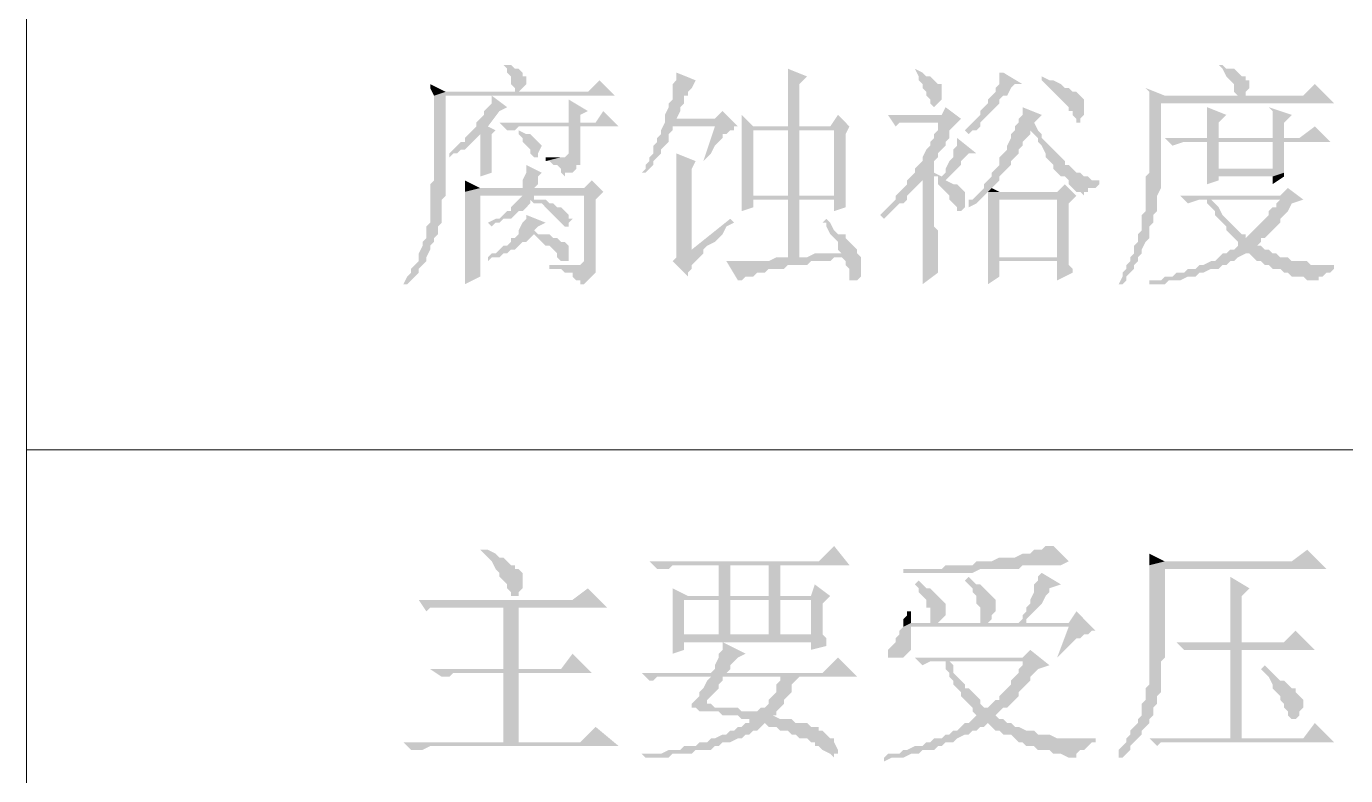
# Model space of a CAD drawing. Header units: millimetres. Extents: x 6 to 291, y 3 to 207.
# Drawn here: x 215.05 to 229.57, y 163.72 to 171.96 of the extents above; entities that cross this region are included whole.
import ezdxf

# ---------------------------------------------------------------- set-up
doc = ezdxf.new("R2010")
doc.units = ezdxf.units.MM

msp = doc.modelspace()

# ---------------------------------------------------------------- hatches: boundary and pattern name
at = {"true_color": 0x00b8b8}
h = msp.add_hatch(color=132, dxfattribs=at)
h.dxf.hatch_style = 2
h.paths.add_polyline_path([(220.302526, 171.534667), (220.344859, 171.492333), (220.344859, 171.45), (220.387192, 171.407667), (220.387192, 171.323), (220.429526, 171.280667), (220.429526, 171.238333), (220.471859, 171.238333), (220.514192, 171.280667), (220.556526, 171.323), (220.556526, 171.407667), (220.514192, 171.407667), (220.514192, 171.45), (220.471859, 171.492333), (220.429526, 171.492333), (220.387192, 171.534667)])
h = msp.add_hatch(color=132, dxfattribs=at)
h.dxf.hatch_style = 2
h.paths.add_polyline_path([(223.435192, 171.492333), (223.435192, 170.857333), (223.562192, 170.857333), (223.562192, 171.323), (223.646859, 171.407667)])
h = msp.add_hatch(color=132, dxfattribs=at)
h.dxf.hatch_style = 2
h.paths.add_polyline_path([(224.832192, 171.492333), (224.874526, 171.407667), (224.874526, 171.365333), (224.916859, 171.323), (224.916859, 171.280667), (224.959192, 171.238333), (224.959192, 171.196), (225.001526, 171.153667), (225.001526, 171.111333), (225.043859, 171.069), (225.086192, 171.111333), (225.128526, 171.153667), (225.128526, 171.323), (225.086192, 171.323), (225.043859, 171.365333), (225.001526, 171.407667), (224.959192, 171.407667), (224.916859, 171.45)])
h = msp.add_hatch(color=132, dxfattribs=at)
h.dxf.hatch_style = 2
h.paths.add_polyline_path([(228.218859, 171.534667), (228.176526, 171.534667), (228.218859, 171.492333), (228.261192, 171.407667), (228.303526, 171.365333), (228.345859, 171.323), (228.345859, 171.238333), (228.388192, 171.196), (227.583859, 171.196), (228.472859, 171.196), (228.472859, 171.238333), (228.515192, 171.280667), (228.515192, 171.365333), (228.472859, 171.365333), (228.472859, 171.407667), (228.430526, 171.407667), (228.388192, 171.45), (228.345859, 171.492333), (228.261192, 171.492333)])
h = msp.add_hatch(color=132, dxfattribs=at)
h.dxf.hatch_style = 2
h.paths.add_polyline_path([(221.360859, 171.365333), (221.233859, 171.238333), (219.667526, 171.238333), (219.540526, 171.196), (219.540526, 170.561), (219.540526, 170.264667), (219.498192, 170.222333), (219.498192, 169.799), (219.455859, 169.756667), (219.455859, 169.629667), (219.413526, 169.587333), (219.413526, 169.545), (219.371192, 169.460333), (219.371192, 169.375667), (219.328859, 169.333333), (219.286526, 169.291), (219.286526, 169.248667), (219.244192, 169.206333), (219.201859, 169.121667), (219.244192, 169.121667), (219.286526, 169.164), (219.328859, 169.206333), (219.371192, 169.248667), (219.371192, 169.291), (219.413526, 169.333333), (219.455859, 169.375667), (219.455859, 169.418), (219.498192, 169.502667), (219.498192, 169.545), (219.540526, 169.587333), (219.540526, 169.629667), (219.582859, 169.672), (219.582859, 169.756667), (219.625192, 169.799), (219.625192, 170.053), (219.667526, 170.095333), (219.667526, 170.476333), (219.667526, 171.196), (221.530192, 171.196)])
h = msp.add_hatch(color=132, dxfattribs=at)
h.dxf.hatch_style = 2
h.paths.add_polyline_path([(222.207526, 171.45), (222.207526, 171.365333), (222.165192, 171.323), (222.165192, 171.153667), (222.122859, 171.111333), (222.122859, 171.069), (222.080526, 170.984333), (222.080526, 170.899667), (222.207526, 170.942), (222.249859, 171.026667), (222.249859, 171.069), (222.292192, 171.111333), (222.292192, 171.196), (222.334526, 171.196), (222.334526, 171.238333), (222.376859, 171.280667), (222.419192, 171.365333)])
h = msp.add_hatch(color=132, dxfattribs=at)
h.dxf.hatch_style = 2
h.paths.add_polyline_path([(225.805859, 171.45), (225.763526, 171.45), (225.763526, 171.323), (225.721192, 171.280667), (225.721192, 171.238333), (225.678859, 171.196), (225.636526, 171.153667), (225.636526, 171.111333), (225.594192, 171.069), (225.551859, 171.026667), (225.551859, 170.984333), (225.509526, 170.942), (225.467192, 170.899667), (225.424859, 170.857333), (225.382526, 170.815), (225.424859, 170.772667), (225.467192, 170.815), (225.509526, 170.815), (225.551859, 170.857333), (225.551859, 170.899667), (225.594192, 170.942), (225.636526, 170.984333), (225.678859, 171.026667), (225.721192, 171.069), (225.763526, 171.111333), (225.763526, 171.153667), (225.805859, 171.196), (225.848192, 171.196), (225.890526, 171.280667), (225.932859, 171.323), (226.017526, 171.323)])
h = msp.add_hatch(color=132, dxfattribs=at)
h.dxf.hatch_style = 2
h.paths.add_polyline_path([(226.229192, 171.407667), (226.229192, 171.365333), (226.271526, 171.323), (226.313859, 171.280667), (226.356192, 171.238333), (226.398526, 171.196), (226.440859, 171.153667), (226.483192, 171.111333), (226.525526, 171.069), (226.525526, 171.026667), (226.567859, 171.026667), (226.567859, 170.984333), (226.610192, 170.942), (226.610192, 170.899667), (226.652526, 170.899667), (226.652526, 170.942), (226.694859, 170.984333), (226.694859, 171.153667), (226.652526, 171.196), (226.610192, 171.238333), (226.567859, 171.238333), (226.525526, 171.280667), (226.483192, 171.280667), (226.440859, 171.323), (226.356192, 171.365333), (226.313859, 171.365333)])
h = msp.add_hatch(color=132, dxfattribs=at)
h.dxf.hatch_style = 2
h.paths.add_polyline_path([(219.498192, 171.323), (219.498192, 171.280667), (219.540526, 171.196), (219.667526, 171.238333)])
h = msp.add_hatch(color=132, dxfattribs=at)
h.dxf.hatch_style = 2
h.paths.add_polyline_path([(220.175526, 171.196), (220.175526, 171.111333), (220.133192, 171.069), (220.090859, 171.026667), (220.090859, 170.984333), (220.048526, 170.942), (220.006192, 170.899667), (220.006192, 170.857333), (219.963859, 170.815), (219.921526, 170.772667), (219.879192, 170.730333), (219.879192, 170.688), (219.836859, 170.688), (219.794526, 170.645667), (219.752192, 170.603333), (219.709859, 170.561), (219.709859, 170.518667), (219.752192, 170.561), (219.794526, 170.561), (219.836859, 170.603333), (219.879192, 170.603333), (219.921526, 170.645667), (219.963859, 170.688), (220.006192, 170.730333), (220.048526, 170.772667), (220.175526, 170.772667), (220.217859, 170.815), (220.133192, 170.857333), (220.260192, 171.026667), (220.344859, 171.069)])
h = msp.add_hatch(color=132, dxfattribs=at)
h.dxf.hatch_style = 2
h.paths.add_polyline_path([(229.234859, 171.323), (229.107859, 171.196), (228.430526, 171.196), (227.414526, 171.153667), (227.414526, 170.688), (227.414526, 170.349333), (227.372192, 170.307), (227.372192, 169.926), (227.329859, 169.883667), (227.329859, 169.714333), (227.287526, 169.672), (227.287526, 169.587333), (227.245192, 169.545), (227.245192, 169.460333), (227.202859, 169.418), (227.202859, 169.375667), (227.160526, 169.333333), (227.160526, 169.291), (227.118192, 169.248667), (227.118192, 169.206333), (227.075859, 169.121667), (227.118192, 169.121667), (227.160526, 169.164), (227.160526, 169.206333), (227.202859, 169.248667), (227.245192, 169.291), (227.245192, 169.333333), (227.287526, 169.375667), (227.287526, 169.418), (227.329859, 169.460333), (227.329859, 169.502667), (227.372192, 169.587333), (227.414526, 169.629667), (227.414526, 169.756667), (227.456859, 169.799), (227.456859, 169.883667), (227.499192, 169.926), (227.499192, 170.095333), (227.541526, 170.18), (227.541526, 171.111333), (229.446526, 171.111333)])
h = msp.add_hatch(color=132, dxfattribs=at)
h.dxf.hatch_style = 2
h.paths.add_polyline_path([(227.372192, 171.280667), (227.414526, 171.238333), (227.414526, 171.153667), (228.430526, 171.196), (227.583859, 171.196)])
h = msp.add_hatch(color=132, dxfattribs=at)
h.dxf.hatch_style = 2
h.paths.add_polyline_path([(221.022192, 171.153667), (221.022192, 170.899667), (221.149192, 170.899667), (221.149192, 170.984333), (221.233859, 171.026667)])
h = msp.add_hatch(color=132, dxfattribs=at)
h.dxf.hatch_style = 2
h.paths.add_polyline_path([(225.170859, 171.069), (225.128526, 170.984333), (224.535859, 170.984333), (224.620526, 170.857333), (224.662859, 170.899667), (225.086192, 170.899667), (225.340192, 170.942)])
h = msp.add_hatch(color=132, dxfattribs=at)
h.dxf.hatch_style = 2
h.paths.add_polyline_path([(226.017526, 171.069), (226.017526, 170.984333), (225.975192, 170.942), (225.975192, 170.899667), (225.932859, 170.857333), (226.102192, 170.857333), (226.102192, 170.815), (226.144526, 170.772667), (226.186859, 170.730333), (226.186859, 170.688), (226.229192, 170.645667), (226.271526, 170.561), (226.271526, 170.518667), (226.313859, 170.476333), (226.356192, 170.434), (226.356192, 170.391667), (226.398526, 170.349333), (226.440859, 170.307), (226.483192, 170.307), (226.525526, 170.264667), (226.525526, 170.222333), (226.567859, 170.18), (226.610192, 170.137667), (226.652526, 170.137667), (226.694859, 170.095333), (226.694859, 170.137667), (226.737192, 170.137667), (226.737192, 170.18), (226.821859, 170.18), (226.864192, 170.222333), (226.864192, 170.264667), (226.779526, 170.264667), (226.737192, 170.307), (226.694859, 170.307), (226.652526, 170.349333), (226.610192, 170.349333), (226.567859, 170.391667), (226.525526, 170.434), (226.483192, 170.434), (226.483192, 170.476333), (226.440859, 170.518667), (226.398526, 170.561), (226.356192, 170.603333), (226.313859, 170.645667), (226.271526, 170.688), (226.229192, 170.730333), (226.229192, 170.772667), (226.186859, 170.815), (226.144526, 170.899667), (226.229192, 170.984333)])
h = msp.add_hatch(color=132, dxfattribs=at)
h.dxf.hatch_style = 2
h.paths.add_polyline_path([(228.726859, 171.069), (228.769192, 171.026667), (228.769192, 170.730333), (228.049526, 170.730333), (228.896192, 170.730333), (228.896192, 170.899667), (228.980859, 170.984333)])
h = msp.add_hatch(color=132, dxfattribs=at)
h.dxf.hatch_style = 2
h.paths.add_polyline_path([(228.049526, 171.069), (228.049526, 170.730333), (228.176526, 170.730333), (228.176526, 170.899667), (228.261192, 170.984333)])
h = msp.add_hatch(color=132, dxfattribs=at)
h.dxf.hatch_style = 2
h.paths.add_polyline_path([(221.403192, 171.026667), (221.318526, 170.899667), (220.260192, 170.899667), (220.344859, 170.815), (220.429526, 170.815), (220.471859, 170.857333), (221.572526, 170.857333)])
h = msp.add_hatch(color=132, dxfattribs=at)
h.dxf.hatch_style = 2
h.paths.add_polyline_path([(222.715526, 171.026667), (222.630859, 170.942), (222.207526, 170.942), (222.080526, 170.899667), (222.630859, 170.857333), (222.503859, 170.476333), (222.546192, 170.518667), (222.588526, 170.561), (222.630859, 170.645667), (222.673192, 170.688), (222.715526, 170.730333), (222.715526, 170.772667), (222.757859, 170.772667), (222.800192, 170.815), (222.842526, 170.815), (222.842526, 170.857333), (222.884859, 170.857333)])
h = msp.add_hatch(color=132, dxfattribs=at)
h.dxf.hatch_style = 2
h.paths.add_polyline_path([(222.927192, 170.984333), (222.927192, 170.857333), (223.943192, 170.815), (223.943192, 170.095333), (223.054192, 170.095333), (224.070192, 170.095333), (224.070192, 170.772667), (224.112526, 170.857333), (223.054192, 170.857333)])
h = msp.add_hatch(color=132, dxfattribs=at)
h.dxf.hatch_style = 2
h.paths.add_polyline_path([(223.985526, 170.984333), (223.900859, 170.857333), (223.054192, 170.857333), (224.112526, 170.857333)])
h = msp.add_hatch(color=132, dxfattribs=at)
h.dxf.hatch_style = 2
h.paths.add_polyline_path([(225.340192, 170.942), (225.086192, 170.899667), (225.086192, 170.815), (225.043859, 170.772667), (225.043859, 170.730333), (225.001526, 170.688), (225.001526, 170.645667), (224.959192, 170.603333), (224.916859, 170.518667), (224.916859, 170.476333), (224.874526, 170.434), (224.832192, 170.391667), (224.832192, 170.349333), (224.789859, 170.307), (225.128526, 170.307), (225.043859, 170.349333), (225.043859, 170.476333), (225.086192, 170.518667), (225.086192, 170.561), (225.128526, 170.603333), (225.170859, 170.645667), (225.170859, 170.688), (225.213192, 170.730333), (225.213192, 170.815), (225.255526, 170.857333)])
h = msp.add_hatch(color=132, dxfattribs=at)
h.dxf.hatch_style = 2
h.paths.add_polyline_path([(220.175526, 170.772667), (220.048526, 170.772667), (220.048526, 170.349333), (220.048526, 170.307), (220.175526, 170.349333), (220.175526, 170.688)])
h = msp.add_hatch(color=132, dxfattribs=at)
h.dxf.hatch_style = 2
h.paths.add_polyline_path([(220.471859, 170.815), (220.471859, 170.772667), (220.514192, 170.730333), (220.514192, 170.688), (220.556526, 170.645667), (220.598859, 170.603333), (220.598859, 170.561), (220.641192, 170.518667), (220.683526, 170.518667), (220.683526, 170.561), (220.725859, 170.645667), (220.683526, 170.688), (220.641192, 170.730333), (220.598859, 170.772667), (220.556526, 170.772667)])
h = msp.add_hatch(color=132, dxfattribs=at)
h.dxf.hatch_style = 2
h.paths.add_polyline_path([(221.149192, 170.857333), (221.022192, 170.857333), (221.022192, 170.561), (220.979859, 170.518667), (220.937526, 170.518667), (220.768192, 170.476333), (220.810526, 170.476333), (220.852859, 170.434), (220.895192, 170.434), (220.937526, 170.391667), (220.937526, 170.349333), (220.979859, 170.307), (220.979859, 170.349333), (221.064526, 170.349333), (221.106859, 170.391667), (221.106859, 170.434), (221.149192, 170.434), (221.149192, 170.561)])
h = msp.add_hatch(color=132, dxfattribs=at)
h.dxf.hatch_style = 2
h.paths.add_polyline_path([(222.080526, 170.899667), (222.038192, 170.815), (222.038192, 170.772667), (221.995859, 170.730333), (221.995859, 170.688), (221.953526, 170.645667), (221.953526, 170.561), (221.911192, 170.518667), (221.911192, 170.476333), (221.868859, 170.434), (221.868859, 170.391667), (221.826526, 170.349333), (221.868859, 170.349333), (221.911192, 170.391667), (221.953526, 170.434), (221.953526, 170.476333), (221.995859, 170.518667), (222.038192, 170.561), (222.038192, 170.603333), (222.080526, 170.645667), (222.122859, 170.688), (222.122859, 170.772667), (222.165192, 170.815), (222.165192, 170.857333), (222.630859, 170.857333)])
h = msp.add_hatch(color=132, dxfattribs=at)
h.dxf.hatch_style = 2
h.paths.add_polyline_path([(222.927192, 170.857333), (222.927192, 169.926), (223.054192, 169.968333), (223.054192, 170.053), (224.070192, 170.053), (224.070192, 170.095333), (223.054192, 170.095333), (223.054192, 170.815), (223.943192, 170.815)])
h = msp.add_hatch(color=132, dxfattribs=at)
h.dxf.hatch_style = 2
h.paths.add_polyline_path([(223.562192, 170.095333), (223.562192, 170.815), (223.435192, 170.815), (223.435192, 170.095333)])
h = msp.add_hatch(color=132, dxfattribs=at)
h.dxf.hatch_style = 2
h.paths.add_polyline_path([(225.932859, 170.857333), (225.932859, 170.815), (225.890526, 170.772667), (225.890526, 170.730333), (225.848192, 170.645667), (225.848192, 170.603333), (225.805859, 170.561), (225.763526, 170.518667), (225.763526, 170.434), (225.721192, 170.391667), (225.678859, 170.349333), (225.678859, 170.307), (225.636526, 170.264667), (225.594192, 170.222333), (225.594192, 170.18), (225.551859, 170.137667), (225.509526, 170.095333), (225.467192, 170.053), (225.424859, 170.053), (225.424859, 169.968333), (225.509526, 170.010667), (225.551859, 170.053), (225.594192, 170.095333), (225.636526, 170.137667), (225.678859, 170.18), (225.721192, 170.222333), (225.763526, 170.264667), (225.763526, 170.307), (225.805859, 170.349333), (225.848192, 170.391667), (225.890526, 170.434), (225.890526, 170.476333), (225.932859, 170.518667), (225.975192, 170.561), (225.975192, 170.603333), (226.017526, 170.645667), (226.017526, 170.688), (226.059859, 170.730333), (226.102192, 170.772667), (226.102192, 170.857333)])
h = msp.add_hatch(color=132, dxfattribs=at)
h.dxf.hatch_style = 2
h.paths.add_polyline_path([(229.234859, 170.857333), (229.065526, 170.730333), (227.583859, 170.730333), (227.668526, 170.645667), (227.795526, 170.688), (229.404192, 170.688)])
h = msp.add_hatch(color=132, dxfattribs=at)
h.dxf.hatch_style = 2
h.paths.add_polyline_path([(225.297859, 170.730333), (225.297859, 170.645667), (225.255526, 170.603333), (225.255526, 170.518667), (225.213192, 170.476333), (225.170859, 170.391667), (225.170859, 170.349333), (225.128526, 170.307), (224.789859, 170.307), (225.086192, 170.307), (225.086192, 170.222333), (225.128526, 170.18), (225.170859, 170.137667), (225.213192, 170.095333), (225.213192, 170.053), (225.255526, 170.010667), (225.297859, 169.968333), (225.297859, 169.926), (225.340192, 169.926), (225.382526, 169.968333), (225.382526, 170.095333), (225.382526, 170.137667), (225.340192, 170.18), (225.297859, 170.222333), (225.255526, 170.222333), (225.170859, 170.264667), (225.213192, 170.307), (225.255526, 170.349333), (225.297859, 170.391667), (225.340192, 170.434), (225.340192, 170.476333), (225.382526, 170.518667), (225.424859, 170.561), (225.509526, 170.561)])
h = msp.add_hatch(color=132, dxfattribs=at)
h.dxf.hatch_style = 2
h.paths.add_polyline_path([(228.176526, 170.688), (228.049526, 170.688), (228.049526, 170.222333), (228.176526, 170.264667), (228.176526, 170.307), (228.769192, 170.307), (228.896192, 170.349333), (228.176526, 170.391667)])
h = msp.add_hatch(color=132, dxfattribs=at)
h.dxf.hatch_style = 2
h.paths.add_polyline_path([(228.896192, 170.688), (228.769192, 170.688), (228.769192, 170.391667), (228.176526, 170.391667), (228.896192, 170.349333), (228.896192, 170.603333)])
h = msp.add_hatch(color=132, dxfattribs=at)
h.dxf.hatch_style = 2
h.paths.add_polyline_path([(220.768192, 170.518667), (220.768192, 170.476333), (220.937526, 170.518667), (220.810526, 170.518667)])
h = msp.add_hatch(color=132, dxfattribs=at)
h.dxf.hatch_style = 2
h.paths.add_polyline_path([(222.207526, 170.561), (222.207526, 169.545), (222.207526, 169.418), (222.165192, 169.375667), (222.334526, 169.206333), (222.334526, 169.248667), (222.376859, 169.291), (222.376859, 169.333333), (222.419192, 169.375667), (222.461526, 169.418), (222.503859, 169.460333), (222.503859, 169.502667), (222.376859, 169.502667), (222.376859, 170.391667), (222.419192, 170.476333)])
h = msp.add_hatch(color=132, dxfattribs=at)
h.dxf.hatch_style = 2
h.paths.add_polyline_path([(220.556526, 170.434), (220.556526, 170.349333), (220.514192, 170.264667), (220.514192, 170.18), (220.641192, 170.18), (220.683526, 170.222333), (220.683526, 170.307), (220.725859, 170.349333)])
h = msp.add_hatch(color=132, dxfattribs=at)
h.dxf.hatch_style = 2
h.paths.add_polyline_path([(228.896192, 170.349333), (228.769192, 170.307), (228.769192, 170.222333), (228.896192, 170.307)])
h = msp.add_hatch(color=132, dxfattribs=at)
h.dxf.hatch_style = 2
h.paths.add_polyline_path([(219.879192, 170.264667), (219.879192, 170.137667), (220.048526, 170.18)])
h = msp.add_hatch(color=132, dxfattribs=at)
h.dxf.hatch_style = 2
h.paths.add_polyline_path([(221.276192, 170.264667), (221.191526, 170.18), (220.048526, 170.18), (219.879192, 170.137667), (219.879192, 169.121667), (220.048526, 169.206333), (220.048526, 170.095333), (221.191526, 170.095333), (221.403192, 170.137667)])
h = msp.add_hatch(color=132, dxfattribs=at)
h.dxf.hatch_style = 2
h.paths.add_polyline_path([(224.789859, 170.307), (224.747526, 170.264667), (224.747526, 170.222333), (224.705192, 170.18), (224.662859, 170.137667), (224.620526, 170.095333), (224.620526, 170.053), (224.578192, 170.010667), (224.535859, 169.968333), (224.493526, 169.926), (224.451192, 169.883667), (224.493526, 169.841333), (224.535859, 169.883667), (224.578192, 169.926), (224.620526, 169.968333), (224.662859, 170.010667), (224.705192, 170.010667), (224.747526, 170.053), (224.747526, 170.095333), (224.789859, 170.137667), (224.832192, 170.18), (224.874526, 170.222333), (224.916859, 170.264667), (224.916859, 170.307), (225.043859, 170.307)])
h = msp.add_hatch(color=132, dxfattribs=at)
h.dxf.hatch_style = 2
h.paths.add_polyline_path([(225.043859, 170.307), (224.916859, 170.307), (224.916859, 169.291), (224.916859, 169.164), (224.916859, 169.121667), (225.086192, 169.248667), (225.086192, 169.291), (225.086192, 169.714333), (225.043859, 169.756667), (225.043859, 170.222333)])
h = msp.add_hatch(color=132, dxfattribs=at)
h.dxf.hatch_style = 2
h.paths.add_polyline_path([(226.483192, 170.222333), (226.398526, 170.137667), (225.636526, 170.137667), (225.636526, 169.418), (225.763526, 169.418), (225.763526, 170.053), (226.398526, 170.053), (226.610192, 170.095333)])
h = msp.add_hatch(color=132, dxfattribs=at)
h.dxf.hatch_style = 2
h.paths.add_polyline_path([(225.678859, 170.18), (225.636526, 170.137667), (225.763526, 170.137667)])
h = msp.add_hatch(color=132, dxfattribs=at)
h.dxf.hatch_style = 2
h.paths.add_polyline_path([(228.938526, 170.18), (228.853859, 170.095333), (227.753192, 170.095333), (227.837859, 170.010667), (227.964859, 170.053), (229.107859, 170.053)])
h = msp.add_hatch(color=132, dxfattribs=at)
h.dxf.hatch_style = 2
h.paths.add_polyline_path([(220.641192, 170.095333), (220.514192, 170.095333), (220.471859, 170.053), (220.429526, 170.010667), (220.387192, 169.968333), (220.387192, 169.926), (220.344859, 169.926), (220.302526, 169.883667), (220.260192, 169.841333), (220.217859, 169.841333), (220.133192, 169.799), (220.175526, 169.756667), (220.217859, 169.799), (220.260192, 169.799), (220.302526, 169.841333), (220.387192, 169.841333), (220.429526, 169.883667), (220.471859, 169.926), (220.514192, 169.926), (220.556526, 169.968333), (220.598859, 170.010667), (220.598859, 170.053), (220.683526, 170.053), (220.641192, 170.053)])
h = msp.add_hatch(color=132, dxfattribs=at)
h.dxf.hatch_style = 2
h.paths.add_polyline_path([(220.683526, 170.053), (220.598859, 170.053), (220.641192, 170.010667), (220.725859, 170.010667), (220.768192, 169.968333), (220.810526, 169.926), (220.852859, 169.883667), (220.895192, 169.841333), (220.937526, 169.799), (220.979859, 169.756667), (221.022192, 169.756667), (221.022192, 169.799), (221.064526, 169.841333), (221.022192, 169.841333), (221.022192, 169.883667), (220.979859, 169.926), (220.937526, 169.968333), (220.895192, 169.968333), (220.852859, 170.010667), (220.810526, 170.010667), (220.768192, 170.053)])
h = msp.add_hatch(color=132, dxfattribs=at)
h.dxf.hatch_style = 2
h.paths.add_polyline_path([(221.403192, 170.137667), (221.191526, 170.095333), (221.191526, 169.375667), (221.149192, 169.333333), (221.106859, 169.333333), (220.810526, 169.291), (220.937526, 169.291), (220.979859, 169.248667), (221.064526, 169.248667), (221.064526, 169.206333), (221.106859, 169.164), (221.149192, 169.164), (221.149192, 169.121667), (221.191526, 169.121667), (221.233859, 169.164), (221.276192, 169.206333), (221.318526, 169.248667), (221.318526, 170.053)])
h = msp.add_hatch(color=132, dxfattribs=at)
h.dxf.hatch_style = 2
h.paths.add_polyline_path([(223.435192, 170.053), (223.435192, 169.418), (224.027859, 169.418), (224.070192, 169.375667), (224.070192, 169.333333), (224.112526, 169.291), (224.112526, 169.164), (224.197192, 169.164), (224.239526, 169.206333), (224.239526, 169.418), (223.562192, 169.418), (223.562192, 170.053), (223.943192, 170.053)])
h = msp.add_hatch(color=132, dxfattribs=at)
h.dxf.hatch_style = 2
h.paths.add_polyline_path([(224.070192, 170.053), (223.435192, 170.053), (223.943192, 170.053), (223.943192, 169.926), (224.070192, 169.968333), (224.070192, 170.010667)])
h = msp.add_hatch(color=132, dxfattribs=at)
h.dxf.hatch_style = 2
h.paths.add_polyline_path([(226.610192, 170.095333), (226.398526, 170.053), (226.398526, 169.418), (225.636526, 169.418), (225.636526, 169.164), (225.636526, 169.121667), (225.763526, 169.206333), (225.763526, 169.375667), (226.398526, 169.375667), (226.525526, 169.418), (226.525526, 170.010667)])
h = msp.add_hatch(color=132, dxfattribs=at)
h.dxf.hatch_style = 2
h.paths.add_polyline_path([(229.107859, 170.053), (228.049526, 170.053), (228.853859, 170.053), (228.811526, 170.010667), (228.811526, 169.968333), (228.769192, 169.968333), (228.726859, 169.926), (228.726859, 169.883667), (228.684526, 169.841333), (228.642192, 169.799), (228.599859, 169.756667), (228.557526, 169.714333), (228.515192, 169.672), (228.472859, 169.629667), (228.345859, 169.629667), (228.388192, 169.587333), (228.388192, 169.545), (228.345859, 169.502667), (228.303526, 169.502667), (228.261192, 169.460333), (228.218859, 169.460333), (228.176526, 169.418), (228.134192, 169.375667), (228.091859, 169.375667), (228.007192, 169.333333), (227.964859, 169.333333), (227.922526, 169.291), (227.837859, 169.291), (227.795526, 169.248667), (227.710859, 169.248667), (227.668526, 169.206333), (227.583859, 169.206333), (227.541526, 169.164), (227.414526, 169.164), (227.414526, 169.121667), (227.583859, 169.121667), (227.626192, 169.164), (227.753192, 169.164), (227.837859, 169.206333), (227.922526, 169.206333), (227.964859, 169.248667), (228.007192, 169.248667), (228.091859, 169.291), (228.176526, 169.291), (228.218859, 169.333333), (228.261192, 169.333333), (228.303526, 169.375667), (228.345859, 169.375667), (228.388192, 169.418), (228.472859, 169.460333), (228.515192, 169.460333), (228.726859, 169.502667), (228.684526, 169.502667), (228.642192, 169.545), (228.599859, 169.545), (228.642192, 169.587333), (228.642192, 169.629667), (228.684526, 169.629667), (228.726859, 169.672), (228.769192, 169.714333), (228.811526, 169.756667), (228.853859, 169.799), (228.853859, 169.841333), (228.896192, 169.883667), (228.938526, 169.926), (228.980859, 170.010667)])
h = msp.add_hatch(color=132, dxfattribs=at)
h.dxf.hatch_style = 2
h.paths.add_polyline_path([(228.049526, 170.053), (228.049526, 170.010667), (228.091859, 169.968333), (228.134192, 169.926), (228.134192, 169.883667), (228.176526, 169.841333), (228.218859, 169.799), (228.261192, 169.756667), (228.261192, 169.714333), (228.303526, 169.672), (228.345859, 169.629667), (228.472859, 169.629667), (228.472859, 169.672), (228.430526, 169.672), (228.388192, 169.714333), (228.345859, 169.756667), (228.303526, 169.799), (228.261192, 169.841333), (228.218859, 169.883667), (228.176526, 169.968333), (228.134192, 170.010667), (228.091859, 170.053), (228.853859, 170.053)])
h = msp.add_hatch(color=132, dxfattribs=at)
h.dxf.hatch_style = 2
h.paths.add_polyline_path([(220.556526, 169.883667), (220.556526, 169.841333), (220.514192, 169.799), (220.471859, 169.714333), (220.471859, 169.672), (220.641192, 169.672), (220.683526, 169.629667), (220.725859, 169.587333), (220.768192, 169.545), (220.810526, 169.545), (220.852859, 169.502667), (220.895192, 169.460333), (220.895192, 169.418), (220.937526, 169.375667), (221.022192, 169.375667), (221.022192, 169.545), (220.979859, 169.587333), (220.937526, 169.587333), (220.895192, 169.629667), (220.852859, 169.629667), (220.810526, 169.672), (220.683526, 169.672), (220.641192, 169.714333), (220.683526, 169.756667), (220.768192, 169.799)])
h = msp.add_hatch(color=132, dxfattribs=at)
h.dxf.hatch_style = 2
h.paths.add_polyline_path([(222.800192, 169.841333), (222.376859, 169.502667), (222.503859, 169.502667), (222.546192, 169.545), (222.630859, 169.587333), (222.673192, 169.629667), (222.715526, 169.672), (222.757859, 169.756667), (222.842526, 169.799)])
h = msp.add_hatch(color=132, dxfattribs=at)
h.dxf.hatch_style = 2
h.paths.add_polyline_path([(223.858526, 169.841333), (223.816192, 169.799), (223.858526, 169.799), (223.858526, 169.756667), (223.900859, 169.672), (223.943192, 169.629667), (223.985526, 169.587333), (223.985526, 169.502667), (224.027859, 169.460333), (223.731526, 169.460333), (223.646859, 169.418), (223.562192, 169.418), (224.239526, 169.418), (224.197192, 169.460333), (224.197192, 169.502667), (224.154859, 169.545), (224.112526, 169.587333), (224.070192, 169.629667), (224.070192, 169.672), (223.985526, 169.672), (223.943192, 169.714333), (223.900859, 169.799)])
h = msp.add_hatch(color=132, dxfattribs=at)
h.dxf.hatch_style = 2
h.paths.add_polyline_path([(220.471859, 169.672), (220.429526, 169.629667), (220.387192, 169.629667), (220.387192, 169.587333), (220.344859, 169.545), (220.302526, 169.545), (220.260192, 169.502667), (220.217859, 169.460333), (220.175526, 169.460333), (220.133192, 169.418), (220.133192, 169.375667), (220.175526, 169.418), (220.260192, 169.418), (220.302526, 169.460333), (220.344859, 169.460333), (220.387192, 169.502667), (220.429526, 169.502667), (220.471859, 169.545), (220.514192, 169.587333), (220.556526, 169.587333), (220.598859, 169.629667), (220.641192, 169.672)])
h = msp.add_hatch(color=132, dxfattribs=at)
h.dxf.hatch_style = 2
h.paths.add_polyline_path([(228.726859, 169.502667), (228.515192, 169.460333), (228.557526, 169.418), (228.599859, 169.375667), (228.642192, 169.375667), (228.684526, 169.333333), (228.726859, 169.333333), (228.769192, 169.291), (228.853859, 169.291), (228.896192, 169.248667), (228.938526, 169.248667), (228.980859, 169.206333), (229.107859, 169.206333), (229.150192, 169.164), (229.277192, 169.164), (229.277192, 169.206333), (229.319526, 169.206333), (229.361859, 169.248667), (229.404192, 169.248667), (229.446526, 169.291), (229.446526, 169.333333), (229.192526, 169.333333), (229.150192, 169.375667), (228.980859, 169.375667), (228.938526, 169.418), (228.853859, 169.418), (228.811526, 169.460333), (228.769192, 169.460333)])
h = msp.add_hatch(color=132, dxfattribs=at)
h.dxf.hatch_style = 2
h.paths.add_polyline_path([(220.810526, 169.333333), (220.810526, 169.291), (221.106859, 169.333333), (220.937526, 169.333333)])
h = msp.add_hatch(color=132, dxfattribs=at)
h.dxf.hatch_style = 2
h.paths.add_polyline_path([(223.435192, 169.418), (223.308192, 169.418), (223.223526, 169.375667), (222.757859, 169.375667), (222.884859, 169.164), (222.927192, 169.164), (222.969526, 169.206333), (223.054192, 169.206333), (223.096526, 169.248667), (223.181192, 169.248667), (223.223526, 169.291), (223.392859, 169.291), (223.435192, 169.333333), (223.646859, 169.333333), (223.689192, 169.375667), (223.900859, 169.375667), (223.943192, 169.418), (224.027859, 169.418)])
h = msp.add_hatch(color=132, dxfattribs=at)
h.dxf.hatch_style = 2
h.paths.add_polyline_path([(226.525526, 169.418), (226.398526, 169.375667), (226.398526, 169.164), (226.567859, 169.248667), (226.567859, 169.291), (226.525526, 169.333333), (226.525526, 169.375667)])
h = msp.add_hatch(color=132, dxfattribs=at)
h.dxf.hatch_style = 2
h.paths.add_polyline_path([(220.090859, 166.200667), (220.048526, 166.200667), (220.090859, 166.158333), (220.133192, 166.116), (220.175526, 166.073667), (220.217859, 165.989), (220.260192, 165.946667), (220.260192, 165.904333), (220.302526, 165.862), (220.344859, 165.819667), (220.344859, 165.777333), (220.387192, 165.735), (220.387192, 165.692667), (220.471859, 165.692667), (220.471859, 165.735), (220.514192, 165.777333), (220.514192, 165.946667), (220.471859, 165.989), (220.429526, 165.989), (220.429526, 166.031333), (220.387192, 166.031333), (220.344859, 166.073667), (220.302526, 166.116), (220.260192, 166.116), (220.217859, 166.158333), (220.133192, 166.200667)])
h = msp.add_hatch(color=132, dxfattribs=at)
h.dxf.hatch_style = 2
h.paths.add_polyline_path([(223.943192, 166.243), (223.773859, 166.073667), (221.911192, 166.073667), (221.995859, 165.989), (222.122859, 165.989), (222.165192, 166.031333), (224.112526, 166.031333)])
h = msp.add_hatch(color=132, dxfattribs=at)
h.dxf.hatch_style = 2
h.paths.add_polyline_path([(226.356192, 166.243), (226.271526, 166.243), (226.229192, 166.200667), (226.144526, 166.200667), (226.102192, 166.158333), (226.017526, 166.158333), (225.932859, 166.116), (225.763526, 166.116), (225.678859, 166.073667), (225.509526, 166.073667), (225.467192, 166.031333), (225.170859, 166.031333), (225.128526, 165.989), (224.705192, 165.989), (224.705192, 165.946667), (225.467192, 165.946667), (225.551859, 165.989), (225.975192, 165.989), (226.017526, 166.031333), (226.440859, 166.031333), (226.525526, 166.073667)])
h = msp.add_hatch(color=132, dxfattribs=at)
h.dxf.hatch_style = 2
h.paths.add_polyline_path([(229.150192, 166.200667), (228.980859, 166.073667), (227.583859, 166.073667), (227.414526, 166.031333), (227.414526, 164.719), (227.372192, 164.676667), (227.372192, 164.549667), (227.329859, 164.507333), (227.329859, 164.380333), (227.287526, 164.338), (227.287526, 164.295667), (227.245192, 164.253333), (227.202859, 164.211), (227.202859, 164.168667), (227.160526, 164.126333), (227.160526, 164.084), (227.118192, 164.041667), (227.075859, 163.999333), (227.075859, 163.914667), (227.118192, 163.914667), (227.160526, 163.957), (227.202859, 163.999333), (227.202859, 164.041667), (227.245192, 164.084), (227.287526, 164.126333), (227.329859, 164.168667), (227.329859, 164.211), (227.372192, 164.253333), (227.414526, 164.295667), (227.414526, 164.338), (227.456859, 164.380333), (227.456859, 164.465), (227.499192, 164.507333), (227.499192, 164.592), (227.541526, 164.634333), (227.541526, 164.973), (227.583859, 165.015333), (227.583859, 165.989), (229.361859, 165.989)])
h = msp.add_hatch(color=132, dxfattribs=at)
h.dxf.hatch_style = 2
h.paths.add_polyline_path([(227.414526, 166.158333), (227.414526, 166.031333), (227.583859, 166.073667)])
h = msp.add_hatch(color=132, dxfattribs=at)
h.dxf.hatch_style = 2
h.paths.add_polyline_path([(223.350526, 166.031333), (222.673192, 166.031333), (223.223526, 166.031333), (223.223526, 165.692667), (222.334526, 165.692667), (223.350526, 165.692667)])
h = msp.add_hatch(color=132, dxfattribs=at)
h.dxf.hatch_style = 2
h.paths.add_polyline_path([(222.673192, 166.031333), (222.673192, 165.692667), (222.800192, 165.692667), (222.800192, 166.031333), (223.223526, 166.031333)])
h = msp.add_hatch(color=132, dxfattribs=at)
h.dxf.hatch_style = 2
h.paths.add_polyline_path([(224.874526, 165.862), (224.832192, 165.819667), (224.874526, 165.777333), (224.874526, 165.735), (224.916859, 165.692667), (224.959192, 165.650333), (224.959192, 165.565667), (225.001526, 165.565667), (225.001526, 165.396333), (225.086192, 165.396333), (225.128526, 165.438667), (225.170859, 165.481), (225.170859, 165.608), (225.128526, 165.650333), (225.086192, 165.692667), (225.043859, 165.735), (225.001526, 165.777333), (224.959192, 165.777333), (224.916859, 165.819667)])
h = msp.add_hatch(color=132, dxfattribs=at)
h.dxf.hatch_style = 2
h.paths.add_polyline_path([(226.229192, 165.946667), (226.186859, 165.904333), (226.186859, 165.862), (226.144526, 165.819667), (226.144526, 165.735), (226.102192, 165.650333), (226.102192, 165.608), (226.059859, 165.565667), (226.059859, 165.523333), (226.017526, 165.481), (226.017526, 165.438667), (225.975192, 165.396333), (225.001526, 165.396333), (226.059859, 165.396333), (226.059859, 165.438667), (226.102192, 165.481), (226.144526, 165.523333), (226.186859, 165.565667), (226.229192, 165.608), (226.271526, 165.692667), (226.313859, 165.735), (226.313859, 165.777333), (226.440859, 165.819667)])
h = msp.add_hatch(color=132, dxfattribs=at)
h.dxf.hatch_style = 2
h.paths.add_polyline_path([(225.424859, 165.904333), (225.382526, 165.862), (225.424859, 165.819667), (225.467192, 165.777333), (225.467192, 165.735), (225.509526, 165.692667), (225.509526, 165.608), (225.551859, 165.565667), (225.551859, 165.396333), (225.001526, 165.396333), (225.636526, 165.396333), (225.678859, 165.438667), (225.678859, 165.481), (225.721192, 165.523333), (225.721192, 165.650333), (225.678859, 165.692667), (225.636526, 165.735), (225.594192, 165.777333), (225.551859, 165.819667), (225.509526, 165.819667), (225.467192, 165.862)])
h = msp.add_hatch(color=132, dxfattribs=at)
h.dxf.hatch_style = 2
h.paths.add_polyline_path([(228.303526, 165.904333), (228.303526, 165.184667), (228.430526, 165.184667), (228.430526, 165.692667), (228.515192, 165.777333)])
h = msp.add_hatch(color=132, dxfattribs=at)
h.dxf.hatch_style = 2
h.paths.add_polyline_path([(221.233859, 165.777333), (221.064526, 165.650333), (219.371192, 165.650333), (219.455859, 165.523333), (219.498192, 165.565667), (221.445526, 165.565667)])
h = msp.add_hatch(color=132, dxfattribs=at)
h.dxf.hatch_style = 2
h.paths.add_polyline_path([(223.731526, 165.819667), (223.689192, 165.692667), (222.165192, 165.692667), (222.165192, 165.650333), (223.689192, 165.650333), (223.689192, 165.269333), (222.292192, 165.269333), (223.858526, 165.227), (223.816192, 165.269333), (223.816192, 165.608), (223.900859, 165.692667)])
h = msp.add_hatch(color=132, dxfattribs=at)
h.dxf.hatch_style = 2
h.paths.add_polyline_path([(222.165192, 165.777333), (222.165192, 165.692667), (223.350526, 165.692667), (222.334526, 165.692667)])
h = msp.add_hatch(color=132, dxfattribs=at)
h.dxf.hatch_style = 2
h.paths.add_polyline_path([(220.471859, 164.888333), (220.471859, 165.565667), (220.302526, 165.565667), (220.302526, 164.888333)])
h = msp.add_hatch(color=132, dxfattribs=at)
h.dxf.hatch_style = 2
h.paths.add_polyline_path([(222.165192, 165.650333), (222.165192, 165.438667), (222.165192, 165.227), (223.689192, 165.184667), (223.689192, 165.1), (223.858526, 165.142333), (223.858526, 165.227), (222.292192, 165.269333), (222.292192, 165.650333), (223.223526, 165.650333)])
h = msp.add_hatch(color=132, dxfattribs=at)
h.dxf.hatch_style = 2
h.paths.add_polyline_path([(222.800192, 165.269333), (222.800192, 165.650333), (222.673192, 165.650333), (222.673192, 165.269333)])
h = msp.add_hatch(color=132, dxfattribs=at)
h.dxf.hatch_style = 2
h.paths.add_polyline_path([(223.223526, 165.650333), (223.223526, 165.269333), (222.673192, 165.269333), (223.350526, 165.269333), (223.350526, 165.650333), (223.689192, 165.650333)])
h = msp.add_hatch(color=132, dxfattribs=at)
h.dxf.hatch_style = 2
h.paths.add_polyline_path([(226.610192, 165.523333), (226.525526, 165.396333), (224.789859, 165.396333), (224.705192, 165.354), (226.525526, 165.354), (226.398526, 165.015333), (226.440859, 165.057667), (226.483192, 165.1), (226.525526, 165.142333), (226.567859, 165.184667), (226.610192, 165.227), (226.652526, 165.227), (226.694859, 165.269333), (226.737192, 165.269333), (226.779526, 165.311667), (226.821859, 165.311667)])
h = msp.add_hatch(color=132, dxfattribs=at)
h.dxf.hatch_style = 2
h.paths.add_polyline_path([(224.789859, 165.523333), (224.747526, 165.523333), (224.747526, 165.481), (224.705192, 165.438667), (224.705192, 165.354), (224.789859, 165.396333)])
h = msp.add_hatch(color=132, dxfattribs=at)
h.dxf.hatch_style = 2
h.paths.add_polyline_path([(224.705192, 165.354), (224.662859, 165.311667), (224.662859, 165.269333), (224.620526, 165.227), (224.620526, 165.184667), (224.578192, 165.142333), (224.535859, 165.1), (224.535859, 165.015333), (224.705192, 165.015333), (224.747526, 165.057667), (224.789859, 165.1), (224.789859, 165.354), (226.525526, 165.354)])
h = msp.add_hatch(color=132, dxfattribs=at)
h.dxf.hatch_style = 2
h.paths.add_polyline_path([(229.023192, 165.311667), (228.896192, 165.184667), (227.710859, 165.184667), (227.795526, 165.1), (229.234859, 165.1)])
h = msp.add_hatch(color=132, dxfattribs=at)
h.dxf.hatch_style = 2
h.paths.add_polyline_path([(222.165192, 165.227), (222.165192, 165.057667), (222.292192, 165.1), (222.292192, 165.184667), (223.689192, 165.184667)])
h = msp.add_hatch(color=132, dxfattribs=at)
h.dxf.hatch_style = 2
h.paths.add_polyline_path([(222.715526, 165.184667), (222.715526, 165.1), (222.673192, 165.057667), (222.673192, 165.015333), (222.630859, 164.930667), (222.630859, 164.888333), (222.588526, 164.846), (222.757859, 164.846), (222.800192, 164.888333), (222.800192, 164.930667), (222.842526, 164.973), (222.884859, 165.015333), (222.969526, 165.057667)])
h = msp.add_hatch(color=132, dxfattribs=at)
h.dxf.hatch_style = 2
h.paths.add_polyline_path([(226.102192, 165.1), (226.017526, 165.015333), (224.832192, 165.015333), (226.017526, 164.973), (226.017526, 164.930667), (225.975192, 164.888333), (225.975192, 164.846), (225.932859, 164.803667), (225.890526, 164.761333), (225.890526, 164.719), (225.848192, 164.676667), (225.805859, 164.634333), (225.763526, 164.592), (225.763526, 164.549667), (225.721192, 164.549667), (225.678859, 164.507333), (225.636526, 164.465), (225.848192, 164.465), (225.890526, 164.507333), (225.932859, 164.549667), (225.975192, 164.592), (225.975192, 164.634333), (226.017526, 164.676667), (226.059859, 164.719), (226.102192, 164.761333), (226.102192, 164.803667), (226.144526, 164.846), (226.186859, 164.888333), (226.313859, 164.930667)])
h = msp.add_hatch(color=132, dxfattribs=at)
h.dxf.hatch_style = 2
h.paths.add_polyline_path([(228.430526, 164.126333), (228.430526, 165.1), (228.303526, 165.1), (228.303526, 164.126333)])
h = msp.add_hatch(color=132, dxfattribs=at)
h.dxf.hatch_style = 2
h.paths.add_polyline_path([(221.064526, 165.057667), (220.937526, 164.888333), (219.498192, 164.888333), (219.625192, 164.803667), (219.709859, 164.803667), (219.752192, 164.846), (221.276192, 164.846)])
h = msp.add_hatch(color=132, dxfattribs=at)
h.dxf.hatch_style = 2
h.paths.add_polyline_path([(223.985526, 165.015333), (223.816192, 164.846), (221.826526, 164.846), (221.911192, 164.761333), (221.953526, 164.761333), (221.995859, 164.803667), (224.197192, 164.803667)])
h = msp.add_hatch(color=132, dxfattribs=at)
h.dxf.hatch_style = 2
h.paths.add_polyline_path([(224.832192, 165.015333), (224.916859, 164.930667), (225.001526, 164.973), (226.017526, 164.973)])
h = msp.add_hatch(color=132, dxfattribs=at)
h.dxf.hatch_style = 2
h.paths.add_polyline_path([(225.213192, 164.973), (225.170859, 164.973), (225.170859, 164.888333), (225.213192, 164.846), (225.213192, 164.803667), (225.255526, 164.761333), (225.255526, 164.719), (225.297859, 164.676667), (225.340192, 164.634333), (225.340192, 164.592), (225.382526, 164.549667), (225.424859, 164.507333), (225.467192, 164.465), (225.467192, 164.422667), (225.509526, 164.380333), (225.467192, 164.338), (225.424859, 164.295667), (225.636526, 164.295667), (225.678859, 164.253333), (225.721192, 164.211), (225.763526, 164.211), (225.805859, 164.168667), (225.890526, 164.168667), (225.932859, 164.126333), (225.975192, 164.084), (226.652526, 164.126333), (226.398526, 164.126333), (226.313859, 164.168667), (226.186859, 164.168667), (226.144526, 164.211), (226.059859, 164.211), (225.975192, 164.253333), (225.932859, 164.253333), (225.890526, 164.295667), (225.848192, 164.295667), (225.805859, 164.338), (225.763526, 164.338), (225.721192, 164.380333), (225.763526, 164.422667), (225.805859, 164.465), (225.594192, 164.465), (225.551859, 164.507333), (225.551859, 164.549667), (225.509526, 164.592), (225.467192, 164.634333), (225.424859, 164.676667), (225.382526, 164.676667), (225.382526, 164.719), (225.340192, 164.761333), (225.297859, 164.803667), (225.255526, 164.846), (225.255526, 164.930667)])
h = msp.add_hatch(color=132, dxfattribs=at)
h.dxf.hatch_style = 2
h.paths.add_polyline_path([(220.471859, 164.084), (220.471859, 164.846), (220.302526, 164.846), (220.302526, 164.084)])
h = msp.add_hatch(color=132, dxfattribs=at)
h.dxf.hatch_style = 2
h.paths.add_polyline_path([(228.684526, 164.930667), (228.642192, 164.888333), (228.684526, 164.846), (228.726859, 164.803667), (228.769192, 164.719), (228.769192, 164.676667), (228.811526, 164.634333), (228.853859, 164.592), (228.853859, 164.549667), (228.896192, 164.507333), (228.896192, 164.465), (228.938526, 164.422667), (228.938526, 164.380333), (228.980859, 164.338), (229.023192, 164.338), (229.065526, 164.380333), (229.065526, 164.422667), (229.107859, 164.465), (229.107859, 164.549667), (229.065526, 164.592), (229.023192, 164.634333), (229.023192, 164.676667), (228.980859, 164.676667), (228.938526, 164.719), (228.896192, 164.761333), (228.853859, 164.761333), (228.811526, 164.803667), (228.769192, 164.846), (228.726859, 164.888333)])
h = msp.add_hatch(color=132, dxfattribs=at)
h.dxf.hatch_style = 2
h.paths.add_polyline_path([(222.588526, 164.803667), (222.546192, 164.761333), (222.503859, 164.676667), (222.461526, 164.634333), (222.461526, 164.592), (222.419192, 164.549667), (222.376859, 164.507333), (222.376859, 164.465), (222.334526, 164.465), (222.419192, 164.465), (222.461526, 164.422667), (223.096526, 164.422667), (222.927192, 164.422667), (222.884859, 164.465), (222.630859, 164.465), (222.588526, 164.507333), (222.546192, 164.507333), (222.546192, 164.549667), (222.588526, 164.592), (222.630859, 164.634333), (222.673192, 164.676667), (222.673192, 164.719), (222.715526, 164.761333), (222.715526, 164.803667), (223.350526, 164.803667)])
h = msp.add_hatch(color=132, dxfattribs=at)
h.dxf.hatch_style = 2
h.paths.add_polyline_path([(223.562192, 164.803667), (222.588526, 164.803667), (223.350526, 164.803667), (223.350526, 164.761333), (223.308192, 164.719), (223.308192, 164.634333), (223.265859, 164.592), (223.223526, 164.549667), (223.223526, 164.507333), (223.181192, 164.465), (223.138859, 164.465), (223.096526, 164.422667), (222.673192, 164.422667), (222.715526, 164.380333), (222.884859, 164.380333), (222.927192, 164.338), (223.011859, 164.338), (223.011859, 164.295667), (222.969526, 164.295667), (223.181192, 164.295667), (223.223526, 164.253333), (223.308192, 164.253333), (223.350526, 164.211), (223.435192, 164.211), (223.477526, 164.168667), (223.519859, 164.168667), (223.562192, 164.126333), (223.646859, 164.126333), (223.689192, 164.084), (223.731526, 164.084), (223.731526, 164.041667), (223.773859, 164.041667), (223.816192, 163.999333), (223.900859, 163.957), (223.943192, 163.914667), (223.943192, 163.957), (223.985526, 163.957), (223.985526, 163.999333), (223.943192, 164.084), (223.943192, 164.126333), (223.900859, 164.126333), (223.858526, 164.168667), (223.816192, 164.211), (223.773859, 164.211), (223.773859, 164.253333), (223.689192, 164.253333), (223.646859, 164.295667), (223.519859, 164.295667), (223.477526, 164.338), (223.350526, 164.338), (223.265859, 164.380333), (223.308192, 164.380333), (223.308192, 164.422667), (223.350526, 164.465), (223.392859, 164.507333), (223.392859, 164.549667), (223.435192, 164.592), (223.477526, 164.634333), (223.477526, 164.719), (223.519859, 164.761333)])
h = msp.add_hatch(color=132, dxfattribs=at)
h.dxf.hatch_style = 2
h.paths.add_polyline_path([(221.318526, 164.253333), (221.149192, 164.084), (219.201859, 164.084), (219.286526, 163.999333), (219.413526, 163.999333), (219.498192, 164.041667), (221.572526, 164.041667)])
h = msp.add_hatch(color=132, dxfattribs=at)
h.dxf.hatch_style = 2
h.paths.add_polyline_path([(222.969526, 164.295667), (222.927192, 164.253333), (222.884859, 164.253333), (222.842526, 164.211), (222.800192, 164.211), (222.757859, 164.168667), (222.715526, 164.168667), (222.630859, 164.126333), (222.588526, 164.126333), (222.546192, 164.084), (222.461526, 164.084), (222.419192, 164.041667), (222.292192, 164.041667), (222.249859, 163.999333), (222.122859, 163.999333), (222.038192, 163.957), (221.826526, 163.957), (221.868859, 163.914667), (222.122859, 163.914667), (222.165192, 163.957), (222.376859, 163.957), (222.419192, 163.999333), (222.588526, 163.999333), (222.630859, 164.041667), (222.673192, 164.041667), (222.715526, 164.084), (222.800192, 164.084), (222.884859, 164.126333), (222.927192, 164.126333), (222.969526, 164.168667), (223.011859, 164.168667), (223.054192, 164.211), (223.096526, 164.211), (223.138859, 164.253333), (223.181192, 164.295667)])
h = msp.add_hatch(color=132, dxfattribs=at)
h.dxf.hatch_style = 2
h.paths.add_polyline_path([(225.424859, 164.295667), (225.382526, 164.295667), (225.340192, 164.253333), (225.297859, 164.211), (225.255526, 164.211), (225.213192, 164.168667), (225.170859, 164.168667), (225.128526, 164.126333), (225.043859, 164.126333), (225.001526, 164.084), (224.959192, 164.084), (224.916859, 164.041667), (224.832192, 164.041667), (224.747526, 163.999333), (224.705192, 163.999333), (224.662859, 163.957), (224.535859, 163.957), (224.493526, 163.914667), (224.493526, 163.872333), (224.578192, 163.914667), (224.705192, 163.914667), (224.789859, 163.957), (224.874526, 163.957), (224.916859, 163.999333), (225.043859, 163.999333), (225.086192, 164.041667), (225.128526, 164.041667), (225.170859, 164.084), (225.255526, 164.084), (225.297859, 164.126333), (225.382526, 164.168667), (225.424859, 164.168667), (225.467192, 164.211), (225.509526, 164.211), (225.551859, 164.253333), (225.594192, 164.253333), (225.636526, 164.295667)])
h = msp.add_hatch(color=132, dxfattribs=at)
h.dxf.hatch_style = 2
h.paths.add_polyline_path([(229.234859, 164.295667), (229.107859, 164.126333), (227.414526, 164.126333), (227.499192, 164.041667), (227.541526, 164.084), (229.446526, 164.084)])
h = msp.add_hatch(color=132, dxfattribs=at)
h.dxf.hatch_style = 2
h.paths.add_polyline_path([(226.821859, 164.126333), (226.652526, 164.126333), (225.975192, 164.084), (226.017526, 164.084), (226.059859, 164.041667), (226.144526, 164.041667), (226.186859, 163.999333), (226.313859, 163.999333), (226.356192, 163.957), (226.440859, 163.957), (226.525526, 163.914667), (226.610192, 163.914667), (226.610192, 163.957), (226.652526, 163.999333), (226.694859, 163.999333), (226.737192, 164.041667), (226.779526, 164.084), (226.821859, 164.084)])

# ---------------------------------------------------------------- linework, layer by layer
at = {"color": 7, "lineweight": 0}
msp.add_lwpolyline([(215.053192, 202.903667), (215.053192, 6.900333)], dxfattribs=at)
at = {"color": 8, "lineweight": 0, "true_color": 0x808080}
msp.add_lwpolyline([(215.053192, 167.301333), (287.10461, 167.301333)], dxfattribs=at)

doc.saveas('drawing.dxf')
